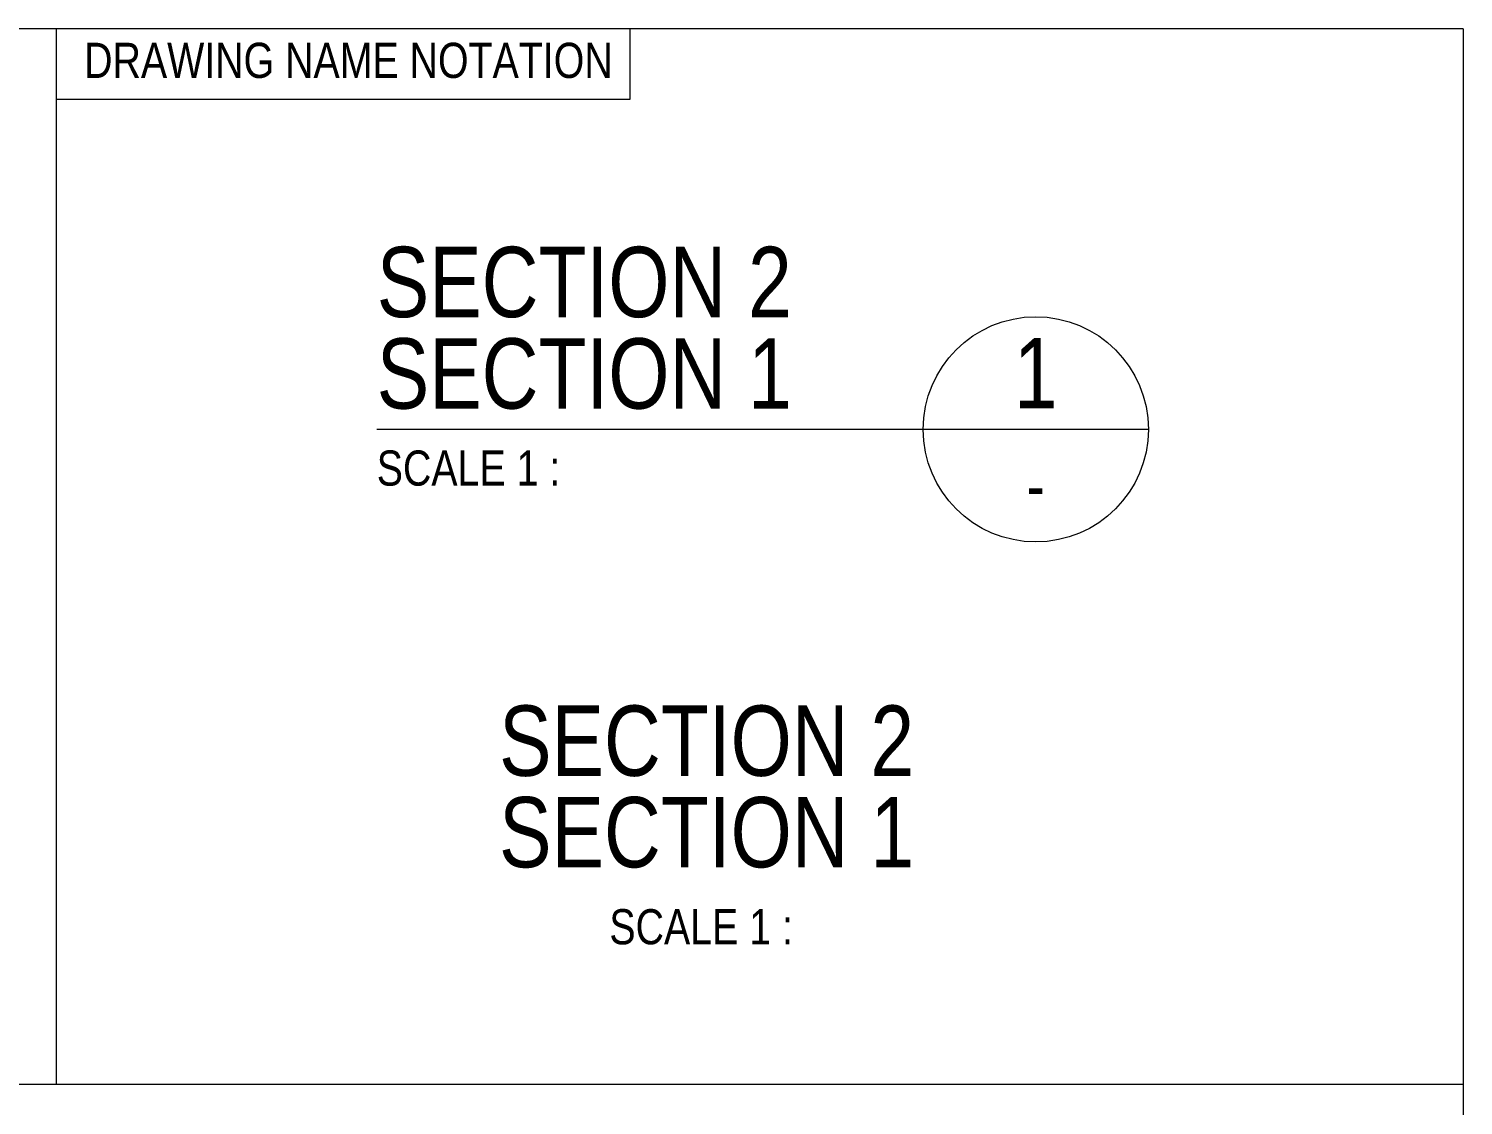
# Model space of a CAD drawing. Header units: millimetres. Extents: x -399213 to 265804, y -9748 to 250638.
# Drawn here: x -308381 to -298187, y 242051 to 249700 of the extents above; entities that cross this region are included whole.
import ezdxf
from ezdxf.enums import TextEntityAlignment as Align

# ---------------------------------------------------------------- set-up
doc = ezdxf.new("R2010")
doc.units = ezdxf.units.MM
doc.header["$MEASUREMENT"] = 0
for name, color, linetype, lineweight in [('NDC_FRAME', 7, 'Continuous', 20), ('NDC_S_THIN LINE', 8, 'Continuous', 9), ('NDC_S_VN TEXT', 7, 'Continuous', 20)]:
    doc.layers.add(name, color=color, linetype=linetype, lineweight=lineweight)
doc.styles.add('ARIAL', font='arial.ttf', dxfattribs={"width": 0.8})
doc.styles.add('kata_text', font='arial.ttf', dxfattribs={"width": 0.8})
doc.styles.add('NDC_VIE TXT', font='arial.ttf', dxfattribs={"width": 0.8})

# ---------------------------------------------------------------- blocks, each defined once
blk = doc.blocks.new('*U200')
at = {"color": 0, "linetype": 'ByBlock', "lineweight": -2}
blk.add_line((8, 0), (-46.83, 0), dxfattribs=at)
blk.add_circle((0, 0), 8, dxfattribs=at)
at = {"color": 6, "linetype": 'ByBlock', "lineweight": -2, "style": 'kata_text', "width": 0.8}
blk.add_attdef('SECTDET2', (-46.83, 7.97), '', height=5, dxfattribs=at)
at = {"color": 0, "linetype": 'ByBlock', "lineweight": -2, "style": 'kata_text', "width": 0.8}
blk.add_attdef('SECTDET1', (-46.83, 1.47), '', height=5, dxfattribs=at)
blk.add_attdef('DETT', text='', height=5, dxfattribs=at).set_placement((0, 4), align=Align.MIDDLE)
at = {"color": 3, "lineweight": 25, "style": 'kata_text', "width": 0.8}
blk.add_attdef('SSCALE', (-46.83, -4), '', height=2.5, dxfattribs=at)
at = {"color": 3, "lineweight": 35, "style": 'kata_text', "width": 0.8}
blk.add_attdef('C/REF', text='', height=3.5, dxfattribs=at).set_placement((0, -4), align=Align.MIDDLE)
blk = doc.blocks.new('kata_block_TD')
at = {"color": 6, "linetype": 'ByBlock', "lineweight": -2, "style": 'kata_text', "width": 0.8}
blk.add_attdef('SECTDET2', text='', height=5, dxfattribs=at).set_placement((0, 7.97), align=Align.CENTER)
at = {"color": 0, "linetype": 'ByBlock', "lineweight": -2, "style": 'kata_text', "width": 0.8}
blk.add_attdef('SECTDET1', text='', height=5, dxfattribs=at).set_placement((0, 1.47), align=Align.CENTER)
at = {"color": 3, "lineweight": 25, "style": 'kata_text', "width": 0.8}
blk.add_attdef('SSCALE', text='', height=2.5, dxfattribs=at).set_placement((0, -4), align=Align.CENTER)

msp = doc.modelspace()

# ---------------------------------------------------------------- linework, layer by layer
at = {"layer": 'NDC_FRAME'}
for p, q in [((-298187.4, 249700.2), (-328187.4, 249700.2)), ((-308187.4, 249700.2), (-308187.4, 242200.2)), ((-304108.3, 249200.2), (-304108.3, 249700.2)), ((-298187.4, 249700.2), (-298187.4, 219700.2)), ((-308187.4, 249200.2), (-304108.3, 249200.2)), ((-328187.4, 242200.2), (-298187.4, 242200.2))]:
    msp.add_line(p, q, dxfattribs=at)

# ---------------------------------------------------------------- block references
at = {"layer": 'NDC_S_THIN LINE', "xscale": 100, "yscale": 100, "zscale": 100}
msp.add_blockref('*U200', (-301225.3, 246853.6), dxfattribs=at).add_auto_attribs({'SECTDET1': 'SECTION 1', 'SECTDET2': 'SECTION 2', 'DETT': '1', 'C/REF': '-', 'SSCALE': 'SCALE 1 : '})
at = {"layer": 'NDC_S_THIN LINE'}
ref = msp.add_blockref('kata_block_TD', (-303564.3, 243594.6), dxfattribs=dict(at, xscale=100, yscale=100, zscale=100))
ref.add_attrib('SECTDET1', 'SECTION 1', dxfattribs={"layer": '0', "color": 0, "linetype": 'ByBlock', "lineweight": -2, "height": 500, "style": 'ARIAL', "width": 0.8}).set_placement((-303564.3, 243741.7), align=Align.CENTER)
ref.add_attrib('SECTDET2', 'SECTION 2', dxfattribs={"layer": '0', "color": 6, "linetype": 'ByBlock', "lineweight": -2, "height": 500, "style": 'ARIAL', "width": 0.8}).set_placement((-303564.3, 244391.7), align=Align.CENTER)
ref.add_attrib('SSCALE', 'SCALE 1 : ', dxfattribs={"layer": '0', "color": 3, "lineweight": 25, "height": 250, "style": 'ARIAL', "width": 0.8}).set_placement((-303564.3, 243194.7), align=Align.CENTER)

# ---------------------------------------------------------------- texts
at = {"layer": 'NDC_S_VN TEXT', "color": 3, "style": 'NDC_VIE TXT', "width": 0.8}
msp.add_text('DRAWING NAME NOTATION', height=250, dxfattribs=at).set_placement((-307987.4, 249475.2), align=Align.MIDDLE_LEFT)

doc.saveas('drawing.dxf')
